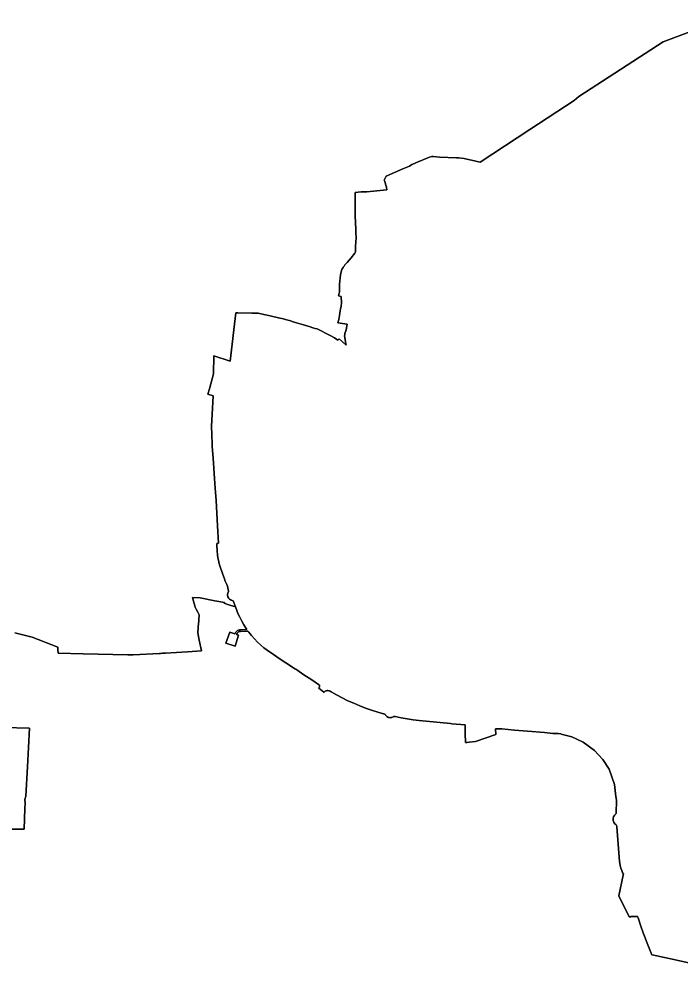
# Model space of a CAD drawing. Header units: inches. Extents: x 130170 to 284068, y 377793 to 804530.
# Drawn here: x 193487 to 195937, y 680357 to 683872 of the extents above; entities that cross this region are included whole.
import ezdxf

# ---------------------------------------------------------------- set-up
doc = ezdxf.new("R2010")
doc.units = ezdxf.units.IN
doc.header["$MEASUREMENT"] = 0
doc.layers.add('muni_il', color=7, linetype='Continuous')

msp = doc.modelspace()

# ---------------------------------------------------------------- linework, layer by layer
at = {"layer": 'muni_il'}
for points in [[(196093.5, 683871.8), (195870.8, 683787.7), (195558.6, 683584.8), (195541.5, 683570.5), (195377.5, 683463.3), (195193.1, 683341.9), (195161.8, 683349.2), (195143.6, 683353.5), (195134.6, 683355.5), (195113.5, 683357.7), (195105.5, 683358), (195042.6, 683360.3), (195020.6, 683362.7), (195014, 683363.4), (195006.3, 683360.9), (194999.9, 683358.3), (194964.4, 683343.9), (194944.2, 683334.9), (194941, 683333), (194931.7, 683327.6), (194906.7, 683316.8), (194845.6, 683290.1), (194838.5, 683275.5), (194840, 683270.5), (194844, 683257.5), (194846.4, 683249.3), (194847.8, 683239.7), (194786.4, 683233.5), (194774.3, 683232.7), (194753, 683232.1), (194730.2, 683230.2), (194730.2, 683182.2), (194730.2, 683176.1), (194730.3, 683163.6), (194730.3, 683151.2), (194730.2, 683144.6), (194732.3, 683116.1), (194732.8, 683095.6), (194732.9, 683090.3), (194733.4, 683077.3), (194733.9, 683067.3), (194733.9, 683065), (194733.9, 683056.9), (194733.8, 683052.6), (194731.6, 683024.8), (194731.5, 683009.8), (194729.2, 683005.6), (194716.1, 682988.6), (194700.7, 682971.2), (194693, 682961.6), (194690.2, 682957.8), (194687.7, 682954.3), (194686.1, 682952.2), (194682.7, 682947.8), (194681.5, 682946.3), (194675.9, 682925.8), (194675.9, 682925.5), (194673.1, 682890.3), (194672.9, 682887.7), (194672.9, 682876.4), (194672.9, 682862.1), (194669.3, 682847.8), (194679.4, 682845), (194679.8, 682821.7), (194679.7, 682818.5), (194679.2, 682813), (194678.5, 682808.6), (194676.9, 682799.9), (194675.8, 682792.5), (194673.1, 682774.5), (194670, 682760.2), (194667.2, 682747.4), (194701.1, 682742.1), (194697.3, 682721.1), (194693, 682707.8), (194692.2, 682703.7), (194691.8, 682699.6), (194693.6, 682686.4), (194696.2, 682669.1), (194697.1, 682664.6), (194684.1, 682676.9), (194671.8, 682688.1), (194666.6, 682683.6), (194654.7, 682692.3), (194638.6, 682700.8), (194590.4, 682725.8), (194582.7, 682727.1), (194574, 682729.4), (194563.8, 682732.5), (194539.2, 682740), (194505, 682750.5), (194488.2, 682755.7), (194476.9, 682759.1), (194476.5, 682759.2), (194469, 682761), (194464.4, 682762), (194459.4, 682763.2), (194452.6, 682764.8), (194416.5, 682773.2), (194393.1, 682778.5), (194372.2, 682783.3), (194370.3, 682783.6), (194354.9, 682783.8), (194348, 682783.9), (194296.2, 682784.4), (194289.6, 682784.6), (194268.5, 682605.4), (194207.4, 682625.2), (194206.8, 682558.8), (194191.3, 682503.9), (194185.5, 682483.5), (194204.8, 682477.6), (194201.3, 682408.7), (194201.3, 682408.6), (194199.6, 682365.4), (194199.4, 682360.1), (194199.3, 682354.2), (194199.2, 682353.6), (194200.3, 682344.5), (194200.6, 682333.1), (194201.7, 682298.7), (194201.9, 682290), (194204.9, 682246.3), (194210.3, 682171.5), (194211.7, 682152.9), (194212.9, 682136.3), (194216.3, 682089.8), (194221.9, 681997), (194225.4, 681932.7), (194224.8, 681932.7), (194218.4, 681931.5), (194220.7, 681898.2), (194220.9, 681895.3), (194221.2, 681892.3), (194221.3, 681891), (194221.8, 681886.4), (194223.8, 681873.5), (194225.8, 681864.5), (194226.6, 681860.8), (194230.2, 681848.2), (194234, 681837.2), (194239.9, 681821.7), (194240.3, 681820.1), (194244.8, 681806), (194247, 681799.8), (194248.4, 681796), (194249.8, 681792.1), (194255.5, 681779.1), (194257.9, 681773.1), (194259.7, 681767), (194261, 681760.7), (194261.7, 681754.3), (194261.7, 681753.4), (194261.6, 681752.4), (194261.3, 681751.5), (194260.9, 681750.6), (194259.6, 681747.4), (194258.8, 681743.9), (194258.6, 681740.4), (194258.8, 681739.2), (194259.2, 681736.3), (194260, 681733.6), (194261.6, 681730.4), (194263.6, 681727.5), (194266.1, 681725.1), (194269, 681723.1), (194272.2, 681721.6), (194273.9, 681721.1), (194275.9, 681720.4), (194277.9, 681719.4), (194279.1, 681718.6), (194287.5, 681696.5), (194267.4, 681703.1), (194255.4, 681707.2), (194246.2, 681710.4), (194246.8, 681713.3), (194211.1, 681718.6), (194156.9, 681729.7), (194128.8, 681730.7), (194138.8, 681695.5), (194140.3, 681692.8), (194142.6, 681688.4), (194148.1, 681677.6), (194153.7, 681667.2), (194153.8, 681667.1), (194152.1, 681649.6), (194152.1, 681649.1), (194151.7, 681641.8), (194151.4, 681637.4), (194148.8, 681600.2), (194154, 681573.6), (194161.7, 681534.2), (194161.8, 681533.4), (194109.8, 681530.8), (194029.4, 681525.6), (194017.7, 681525), (194017.5, 681525), (194010.8, 681524.5), (194006.3, 681524.3), (193909, 681519.2), (193889.7, 681519), (193724.5, 681522.9), (193631.7, 681525.4), (193631.7, 681526), (193630.9, 681538.1), (193630.8, 681547.7), (193535.1, 681584.5), (193471.3, 681600.9)], [(196064.8, 680356.7), (195932.8, 680386.6), (195892.8, 680395.6), (195829.7, 680409), (195828.6, 680409.2), (195811.6, 680451.7), (195801.5, 680478.4), (195796.7, 680491.1), (195787.6, 680515), (195777.6, 680545.4), (195775.9, 680550.6), (195750.9, 680550.4), (195751, 680550.1), (195746.7, 680549.4), (195744.3, 680549.7), (195706.5, 680627), (195722.1, 680704.1), (195723.2, 680709.9), (195721.8, 680710.4), (195720, 680713.9), (195717, 680721), (195713.8, 680730), (195713.8, 680730.1), (195711.4, 680739.4), (195709.8, 680748.9), (195709.8, 680749), (195709.8, 680749.3), (195709.7, 680749.6), (195709.7, 680749.9), (195709.7, 680750.2), (195709.6, 680750.5), (195709.6, 680750.8), (195709.6, 680751.1), (195709.5, 680751.4), (195709.5, 680751.7), (195709.5, 680752), (195709.4, 680752.3), (195709.4, 680752.6), (195709.4, 680752.9), (195709.3, 680753.2), (195709.3, 680753.5), (195709.3, 680753.8), (195709.3, 680754.1), (195709.2, 680754.4), (195709.2, 680754.7), (195699.7, 680882.5), (195699.3, 680884.8), (195698.1, 680887.8), (195696.2, 680890.4), (195694.8, 680891.7), (195692, 680894.3), (195692, 680894.3), (195689.3, 680897.9), (195689.2, 680898), (195689.2, 680898.1), (195689.1, 680898.3), (195689, 680898.4), (195689, 680898.5), (195688.9, 680898.6), (195688.8, 680898.7), (195688.7, 680898.9), (195688.7, 680899), (195688.6, 680899.1), (195688.5, 680899.2), (195688.5, 680899.4), (195688.4, 680899.5), (195688.3, 680899.6), (195688.3, 680899.7), (195688.2, 680899.8), (195688.2, 680900), (195688.1, 680900.1), (195688, 680900.2), (195688, 680900.4), (195687.9, 680900.5), (195687.9, 680900.6), (195687.8, 680900.7), (195687.7, 680900.9), (195687.7, 680901), (195687.6, 680901.1), (195687.6, 680901.2), (195687.5, 680901.4), (195687.5, 680901.5), (195687.4, 680901.6), (195687.4, 680901.8), (195687.3, 680901.9), (195687.3, 680902), (195686, 680906.3), (195686, 680906.3), (195685.6, 680910.8), (195686, 680915.3), (195687.3, 680919.7), (195689.3, 680923.7), (195689.3, 680923.8), (195689.4, 680923.9), (195689.5, 680924), (195689.5, 680924.2), (195689.6, 680924.3), (195689.7, 680924.4), (195689.8, 680924.5), (195689.9, 680924.6), (195689.9, 680924.7), (195690, 680924.9), (195690.1, 680925), (195690.2, 680925.1), (195690.3, 680925.2), (195690.3, 680925.3), (195690.4, 680925.4), (195690.5, 680925.5), (195690.6, 680925.6), (195690.7, 680925.8), (195690.8, 680925.9), (195690.8, 680926), (195690.9, 680926.1), (195691, 680926.2), (195691.1, 680926.3), (195691.2, 680926.4), (195691.3, 680926.5), (195691.4, 680926.6), (195691.5, 680926.7), (195691.6, 680926.8), (195691.7, 680927), (195691.7, 680927.1), (195691.8, 680927.2), (195691.9, 680927.3), (195692, 680927.3), (195694.1, 680929.4), (195695.1, 680930.4), (195696.4, 680932.1), (195696.4, 680932.6), (195697.8, 680981), (195695.8, 680994.8), (195689.9, 681039.3), (195670.3, 681096), (195647.4, 681131.6), (195617, 681164.8), (195574.5, 681195.8), (195532.1, 681215.3), (195493.7, 681226.2), (195491.3, 681226.5), (195482.4, 681227.5), (195462.4, 681228.3), (195431.2, 681231.7), (195368.1, 681236.9), (195320.2, 681241), (195273.8, 681245.9), (195250, 681244.9), (195251.5, 681224.6), (195175.5, 681198.9), (195152.4, 681195.6), (195144.9, 681194.6), (195138.9, 681194.2), (195138.3, 681227.7), (195137.4, 681260.5), (195088.1, 681264), (195083.2, 681264.5), (194967.4, 681276.4), (194945.3, 681279), (194923.2, 681282.2), (194901.2, 681286), (194879.3, 681290.4), (194877.3, 681290.6), (194875.2, 681290.7), (194873.1, 681290.4), (194871.1, 681289.8), (194869.1, 681288.9), (194869, 681288.9), (194866.2, 681287.6), (194863.2, 681286.9), (194860.1, 681286.6), (194857, 681286.8), (194854, 681287.6), (194851.1, 681288.8), (194848.5, 681290.4), (194846.2, 681292.5), (194844.3, 681294.9), (194843, 681296.6), (194841.4, 681298.1), (194839.7, 681299.3), (194837.8, 681300.3), (194835.8, 681301), (194814.2, 681307.2), (194791.7, 681314.4), (194769.5, 681322.2), (194747.5, 681330.7), (194725.7, 681339.8), (194704.2, 681349.5), (194683.1, 681359.9), (194662.2, 681370.8), (194641.6, 681382.4), (194637.8, 681384.6), (194635.4, 681385.8), (194632.8, 681386.5), (194630.2, 681386.9), (194627.5, 681386.8), (194624.9, 681386.4), (194622.4, 681385.5), (194620, 681384.2), (194617.9, 681382.6), (194616.1, 681380.7), (194615.2, 681381.3), (194596.8, 681396.2), (194596.5, 681396.5), (194597.6, 681397.9), (194598.4, 681399.1), (194598.9, 681400.3), (194599.3, 681401.7), (194599.4, 681403), (194599.2, 681404.4), (194598.9, 681405.7), (194598.3, 681407), (194597.5, 681408.1), (194596.6, 681409), (194595.6, 681409.8), (194573.9, 681423.8), (194537.6, 681447.8), (194518.5, 681460.8), (194518.3, 681461), (194511.4, 681465.6), (194511, 681465.8), (194509.9, 681466.5), (194507.9, 681467.9), (194495.2, 681476.3), (194453.7, 681503.7), (194453.7, 681503.7), (194428.5, 681520.4), (194416.5, 681528.4), (194406.2, 681535.5), (194405.3, 681536.2), (194393.3, 681545.2), (194393.1, 681545.4), (194381.6, 681555), (194380.9, 681555.6), (194369.1, 681566.6), (194357.8, 681578.2), (194347.1, 681590.3), (194341.4, 681597.5), (194337.1, 681602.9), (194334, 681607.2), (194333.9, 681607.1), (194330.8, 681606.8), (194306.1, 681605.9), (194303.6, 681605.6), (194301.2, 681604.9), (194298.9, 681603.8), (194296.9, 681602.3), (194295.1, 681600.5), (194293.7, 681598.4), (194291.3, 681594.4), (194299, 681591.8), (194287.1, 681551.3), (194252, 681562.8), (194266.5, 681602.5), (194285.5, 681596.3), (194288.5, 681601.5), (194290.5, 681604.3), (194293, 681606.8), (194295.8, 681608.9), (194299, 681610.5), (194302.4, 681611.5), (194305.9, 681611.9), (194330, 681612.8), (194327.6, 681616), (194324.7, 681620.5), (194320.8, 681626.5), (194318.9, 681629.6), (194310.8, 681643.6), (194303.4, 681658), (194296.8, 681672.7), (194292.5, 681683.4), (194287.5, 681696.5), (194279.1, 681718.6), (194277.9, 681719.4), (194275.9, 681720.4), (194273.9, 681721.1), (194272.2, 681721.6), (194269, 681723.1), (194266.1, 681725.1), (194263.6, 681727.5), (194261.6, 681730.4), (194260, 681733.6), (194259.2, 681736.3), (194258.8, 681739.2), (194258.6, 681740.4), (194258.8, 681743.9), (194259.6, 681747.4), (194260.9, 681750.6), (194261.3, 681751.5), (194261.6, 681752.4), (194261.7, 681753.4), (194261.7, 681754.3), (194261, 681760.7), (194259.7, 681767), (194257.9, 681773.1), (194255.5, 681779.1), (194249.8, 681792.1), (194248.4, 681796), (194247, 681799.8), (194244.8, 681806), (194240.3, 681820.1), (194239.9, 681821.7), (194234, 681837.2), (194230.2, 681848.2), (194226.6, 681860.8), (194225.8, 681864.5), (194223.8, 681873.5), (194221.8, 681886.4), (194221.3, 681891), (194221.2, 681892.3), (194220.9, 681895.3), (194220.7, 681898.2), (194218.4, 681931.5), (194224.8, 681932.7), (194225.4, 681932.7), (194221.9, 681997), (194216.3, 682089.8), (194212.9, 682136.3), (194211.7, 682152.9), (194210.3, 682171.5), (194204.9, 682246.3), (194201.9, 682290), (194201.7, 682298.7), (194200.6, 682333.1), (194200.3, 682344.5), (194199.2, 682353.6), (194199.3, 682354.2), (194199.4, 682360.1), (194199.6, 682365.4), (194201.3, 682408.6), (194201.3, 682408.7), (194204.8, 682477.6), (194185.5, 682483.5), (194191.3, 682503.9), (194206.8, 682558.8), (194207.4, 682625.2), (194268.5, 682605.4), (194289.6, 682784.6), (194296.2, 682784.4), (194348, 682783.9), (194354.9, 682783.8), (194370.3, 682783.6), (194372.2, 682783.3), (194393.1, 682778.5), (194416.5, 682773.2), (194452.6, 682764.8), (194459.4, 682763.2), (194464.4, 682762), (194469, 682761), (194476.5, 682759.2), (194476.9, 682759.1), (194488.2, 682755.7), (194505, 682750.5), (194539.2, 682740), (194563.8, 682732.5), (194574, 682729.4), (194582.7, 682727.1), (194590.4, 682725.8), (194638.6, 682700.8), (194654.7, 682692.3), (194666.6, 682683.6), (194671.8, 682688.1), (194684.1, 682676.9), (194697.1, 682664.6), (194696.2, 682669.1), (194693.6, 682686.4), (194691.8, 682699.6), (194692.2, 682703.7), (194693, 682707.8), (194697.3, 682721.1), (194701.1, 682742.1), (194667.2, 682747.4), (194670, 682760.2), (194673.1, 682774.5), (194675.8, 682792.5), (194676.9, 682799.9), (194678.5, 682808.6), (194679.2, 682813), (194679.7, 682818.5), (194679.8, 682821.7), (194679.4, 682845), (194669.3, 682847.8), (194672.9, 682862.1), (194672.9, 682876.4), (194672.9, 682887.7), (194673.1, 682890.3), (194675.9, 682925.5), (194675.9, 682925.8), (194681.5, 682946.3), (194682.7, 682947.8), (194686.1, 682952.2), (194687.7, 682954.3), (194690.2, 682957.8), (194693, 682961.6), (194700.7, 682971.2), (194716.1, 682988.6), (194729.2, 683005.6), (194731.5, 683009.8), (194731.6, 683024.8), (194733.8, 683052.6), (194733.9, 683056.9), (194733.9, 683065), (194733.9, 683067.3), (194733.4, 683077.3), (194732.9, 683090.3), (194732.8, 683095.6), (194732.3, 683116.1), (194730.2, 683144.6), (194730.3, 683151.2), (194730.3, 683163.6), (194730.2, 683176.1), (194730.2, 683182.2), (194730.2, 683230.2), (194753, 683232.1), (194774.3, 683232.7), (194786.4, 683233.5), (194847.8, 683239.7), (194846.4, 683249.3), (194844, 683257.5), (194840, 683270.5), (194838.5, 683275.5), (194845.6, 683290.1), (194906.7, 683316.8), (194931.7, 683327.6), (194941, 683333), (194944.2, 683334.9), (194964.4, 683343.9), (194999.9, 683358.3), (195006.3, 683360.9), (195014, 683363.4), (195020.6, 683362.7), (195042.6, 683360.3), (195105.5, 683358), (195113.5, 683357.7), (195134.6, 683355.5), (195143.6, 683353.5), (195161.8, 683349.2), (195193.1, 683341.9), (195377.5, 683463.3), (195541.5, 683570.5), (195558.6, 683584.8), (195870.8, 683787.7), (196093.5, 683871.8)], [(193471.3, 681600.9), (193535.1, 681584.5), (193630.8, 681547.7), (193630.9, 681538.1), (193631.7, 681526), (193631.7, 681525.4), (193724.5, 681522.9), (193889.7, 681519), (193909, 681519.2), (194006.3, 681524.3), (194010.8, 681524.5), (194017.5, 681525), (194017.7, 681525), (194029.4, 681525.6), (194109.8, 681530.8), (194161.8, 681533.4), (194161.7, 681534.2), (194154, 681573.6), (194148.8, 681600.2), (194151.4, 681637.4), (194151.7, 681641.8), (194152.1, 681649.1), (194152.1, 681649.6), (194153.8, 681667.1), (194153.7, 681667.2), (194148.1, 681677.6), (194142.6, 681688.4), (194140.3, 681692.8), (194138.8, 681695.5), (194128.8, 681730.7), (194156.9, 681729.7), (194211.1, 681718.6), (194246.8, 681713.3), (194246.2, 681710.4), (194255.4, 681707.2), (194267.4, 681703.1), (194287.5, 681696.5), (194292.5, 681683.4), (194296.8, 681672.7), (194303.4, 681658), (194310.8, 681643.6), (194318.9, 681629.6), (194320.8, 681626.5), (194324.7, 681620.5), (194327.6, 681616), (194330, 681612.8), (194305.9, 681611.9), (194302.4, 681611.5), (194299, 681610.5), (194295.8, 681608.9), (194293, 681606.8), (194290.5, 681604.3), (194288.5, 681601.5), (194285.5, 681596.3), (194266.5, 681602.5), (194252, 681562.8), (194287.1, 681551.3), (194299, 681591.8), (194291.3, 681594.4), (194293.7, 681598.4), (194295.1, 681600.5), (194296.9, 681602.3), (194298.9, 681603.8), (194301.2, 681604.9), (194303.6, 681605.6), (194306.1, 681605.9), (194330.8, 681606.8), (194333.9, 681607.1), (194334, 681607.2), (194337.1, 681602.9), (194341.4, 681597.5), (194347.1, 681590.3), (194357.8, 681578.2), (194369.1, 681566.6), (194380.9, 681555.6), (194381.6, 681555), (194393.1, 681545.4), (194393.3, 681545.2), (194405.3, 681536.2), (194406.2, 681535.5), (194416.5, 681528.4), (194428.5, 681520.4), (194453.7, 681503.7), (194495.2, 681476.3), (194507.9, 681467.9), (194509.9, 681466.5), (194511, 681465.8), (194511.4, 681465.6), (194518.3, 681461), (194518.5, 681460.8), (194537.6, 681447.8), (194573.9, 681423.8), (194595.6, 681409.8), (194596.6, 681409), (194597.5, 681408.1), (194598.3, 681407), (194598.9, 681405.7), (194599.2, 681404.4), (194599.4, 681403), (194599.3, 681401.7), (194598.9, 681400.3), (194598.4, 681399.1), (194597.6, 681397.9), (194596.5, 681396.5), (194596.8, 681396.2), (194615.2, 681381.3), (194616.1, 681380.7), (194617.9, 681382.6), (194620, 681384.2), (194622.4, 681385.5), (194624.9, 681386.4), (194627.5, 681386.8), (194630.2, 681386.9), (194632.8, 681386.5), (194635.4, 681385.8), (194637.8, 681384.6), (194641.6, 681382.4), (194662.2, 681370.8), (194683.1, 681359.9), (194704.2, 681349.5), (194725.7, 681339.8), (194747.5, 681330.7), (194769.5, 681322.2), (194791.7, 681314.4), (194814.2, 681307.2), (194835.8, 681301), (194837.8, 681300.3), (194839.7, 681299.3), (194841.4, 681298.1), (194843, 681296.6), (194844.3, 681294.9), (194846.2, 681292.5), (194848.5, 681290.4), (194851.1, 681288.8), (194854, 681287.6), (194857, 681286.8), (194860.1, 681286.6), (194863.2, 681286.9), (194866.2, 681287.6), (194869, 681288.9), (194869.1, 681288.9), (194871.1, 681289.8), (194873.1, 681290.4), (194875.2, 681290.7), (194877.3, 681290.6), (194879.3, 681290.4), (194901.2, 681286), (194923.2, 681282.2), (194945.3, 681279), (194967.4, 681276.4), (195083.2, 681264.5), (195088.1, 681264), (195137.4, 681260.5), (195138.3, 681227.7), (195138.9, 681194.2), (195144.9, 681194.6), (195152.4, 681195.6), (195175.5, 681198.9), (195251.5, 681224.6), (195250, 681244.9), (195273.8, 681245.9), (195320.2, 681241), (195368.1, 681236.9), (195431.2, 681231.7), (195462.4, 681228.3), (195482.4, 681227.5), (195491.3, 681226.5), (195493.7, 681226.2), (195532.1, 681215.3), (195574.5, 681195.8), (195617, 681164.8), (195647.4, 681131.6), (195670.3, 681096), (195689.9, 681039.3), (195695.8, 680994.8), (195697.8, 680981), (195696.4, 680932.6), (195696.4, 680932.1), (195695.1, 680930.4), (195694.1, 680929.4), (195692, 680927.3), (195691.9, 680927.3), (195691.8, 680927.2), (195691.7, 680927.1), (195691.7, 680927), (195691.6, 680926.8), (195691.5, 680926.7), (195691.4, 680926.6), (195691.3, 680926.5), (195691.2, 680926.4), (195691.1, 680926.3), (195691, 680926.2), (195690.9, 680926.1), (195690.8, 680926), (195690.8, 680925.9), (195690.7, 680925.8), (195690.6, 680925.6), (195690.5, 680925.5), (195690.4, 680925.4), (195690.3, 680925.3), (195690.3, 680925.2), (195690.2, 680925.1), (195690.1, 680925), (195690, 680924.9), (195689.9, 680924.7), (195689.9, 680924.6), (195689.8, 680924.5), (195689.7, 680924.4), (195689.6, 680924.3), (195689.5, 680924.2), (195689.5, 680924), (195689.4, 680923.9), (195689.3, 680923.8), (195689.3, 680923.7), (195687.3, 680919.7), (195686, 680915.3), (195685.6, 680910.8), (195686, 680906.3), (195686, 680906.3), (195687.3, 680902), (195687.3, 680901.9), (195687.4, 680901.8), (195687.4, 680901.6), (195687.5, 680901.5), (195687.5, 680901.4), (195687.6, 680901.2), (195687.6, 680901.1), (195687.7, 680901), (195687.7, 680900.9), (195687.8, 680900.7), (195687.9, 680900.6), (195687.9, 680900.5), (195688, 680900.4), (195688, 680900.2), (195688.1, 680900.1), (195688.2, 680900), (195688.2, 680899.8), (195688.3, 680899.7), (195688.3, 680899.6), (195688.4, 680899.5), (195688.5, 680899.4), (195688.5, 680899.2), (195688.6, 680899.1), (195688.7, 680899), (195688.7, 680898.9), (195688.8, 680898.7), (195688.9, 680898.6), (195689, 680898.5), (195689, 680898.4), (195689.1, 680898.3), (195689.2, 680898.1), (195689.2, 680898), (195689.3, 680897.9), (195692, 680894.3), (195692, 680894.3), (195694.8, 680891.7), (195696.2, 680890.4), (195698.1, 680887.8), (195699.3, 680884.8), (195699.7, 680882.5), (195709.2, 680754.7), (195709.2, 680754.4), (195709.3, 680754.1), (195709.3, 680753.8), (195709.3, 680753.5), (195709.3, 680753.2), (195709.4, 680752.9), (195709.4, 680752.6), (195709.4, 680752.3), (195709.5, 680752), (195709.5, 680751.7), (195709.5, 680751.4), (195709.6, 680751.1), (195709.6, 680750.8), (195709.6, 680750.5), (195709.7, 680750.2), (195709.7, 680749.9), (195709.7, 680749.6), (195709.8, 680749.3), (195709.8, 680749), (195709.8, 680748.9), (195711.4, 680739.4), (195713.8, 680730.1), (195713.8, 680730), (195717, 680721), (195720, 680713.9), (195721.8, 680710.4), (195723.2, 680709.9), (195722.1, 680704.1), (195706.5, 680627), (195744.3, 680549.7), (195746.7, 680549.4), (195751, 680550.1), (195750.9, 680550.4), (195775.9, 680550.6), (195777.6, 680545.4), (195787.6, 680515), (195796.7, 680491.1), (195801.5, 680478.4), (195811.6, 680451.7), (195828.6, 680409.2), (195829.7, 680409), (195892.8, 680395.6), (195932.8, 680386.6), (196064.8, 680356.7)], [(193457.4, 680873.6), (193488.2, 680873.7), (193495.3, 680873.7), (193505.4, 680873.8), (193508.3, 680951), (193509.8, 680970), (193507.9, 680983.5), (193507.8, 680983.7), (193507.8, 680984.1), (193511.7, 680996.8), (193518, 681104.5), (193525, 681247.3), (193525, 681247.3), (193430.6, 681250.1)], [(193430.6, 681250.1), (193525, 681247.3), (193525, 681247.3), (193518, 681104.5), (193511.7, 680996.8), (193507.8, 680984.1), (193507.8, 680983.7), (193507.9, 680983.5), (193509.8, 680970), (193508.3, 680951), (193505.4, 680873.8), (193495.3, 680873.7), (193488.2, 680873.7), (193457.4, 680873.6)]]:
    msp.add_lwpolyline(points, dxfattribs=at)

doc.saveas('drawing.dxf')
